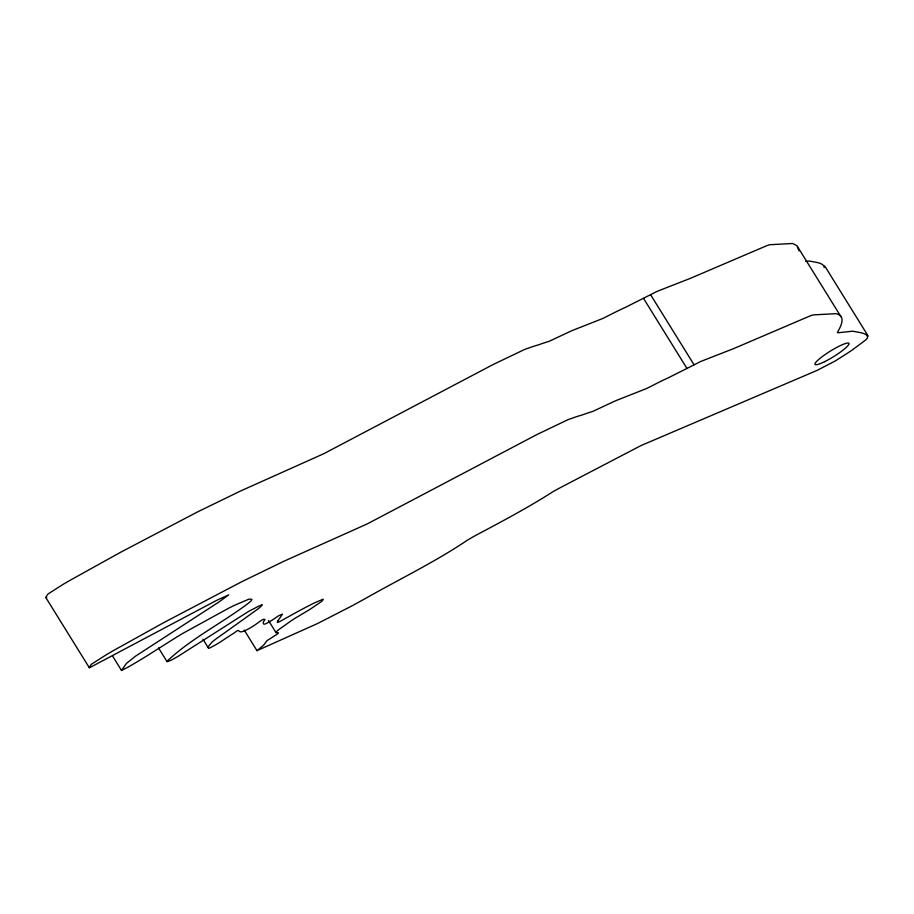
<?xml version="1.0" encoding="UTF-8"?>
<svg xmlns="http://www.w3.org/2000/svg" width="914" height="914" viewBox="0 0 914 914"><rect width="100%" height="100%" fill="white"/><g stroke="black" fill="none" stroke-linecap="round" stroke-linejoin="round"><path stroke-width="1.37" d="M45.791 597.516L89.298 667.688A3.622 0.583 -31.8 0 0 89.652 667.666L216.652 600.349L228.728 594.843L218.583 602.246L135.409 656.252L126.463 663.415A43.655 7.015 -31.8 0 0 125.824 664.272L121.482 670.453L127.64 667.38A69.121 11.117 -31.8 0 0 130.371 665.815L134.746 663.256A121.596 19.56 -31.8 0 0 144.846 657.166A106.218 17.08 -31.8 0 0 149.759 654.116L176.653 637.092A65.374 10.511 -31.8 0 1 182.823 633.379L228.511 608.29A65.831 10.591 -31.8 0 1 235.286 604.954L248.448 599.356A13.184 2.125 -31.8 0 1 249.636 599.093L251.956 599.367L251.167 600.761A12.305 1.977 -31.8 0 1 250.082 601.823A11.299 1.817 -31.8 0 1 248.654 603.023C222.079 623.177 190.763 638.635 166.794 661.519A10.648 1.714 -31.8 0 0 167.273 661.69L170.964 660.285A37.44 6.021 -31.8 0 0 172.712 659.36L175.579 657.794A21.193 3.405 -31.8 0 0 178.104 656.332L247.603 612.026A14.818 2.388 -31.8 0 1 250.539 610.403L257.325 606.885A16.315 2.628 -31.8 0 1 259.302 605.868L262.261 604.737L261.598 605.765A14.944 2.399 -31.8 0 1 260.559 606.793L260.25 607.079A12.259 1.977 -31.8 0 1 257.885 609.01L224.935 632.614A141.133 22.701 -31.8 0 0 221.565 634.956L218.812 636.909A53.058 8.534 -31.8 0 0 216.447 638.612L213.373 640.965A10.934 1.759 -31.8 0 0 212.139 642.039L208.849 645.867A23.604 3.793 -31.8 0 0 208.483 646.529L208.243 647.432A74.137 11.928 -31.8 0 0 208.243 647.843L208.815 648.3A3.93 0.628 -31.8 0 0 209.466 648.106L214.219 645.65A38.537 6.192 -31.8 0 0 215.693 644.804L218.183 643.342A11.322 1.817 -31.8 0 0 219.509 642.519L221.348 641.331A63.797 10.26 -31.8 0 0 224.227 639.423A40.947 6.581 -31.8 0 0 225.198 638.772L230.934 634.99A47.574 7.655 -31.8 0 1 234.327 632.888C240.69 627.61 237.126 632.694 242.073 631.711A15.332 2.468 -31.8 0 0 243.912 631.06A16.029 2.582 -31.8 0 0 244.861 630.671L246.3 630.009A10.717 1.725 -31.8 0 0 248.345 628.958L250.013 628.021A14.807 2.376 -31.8 0 0 253.395 625.964L255.874 624.319A8.74 1.405 -31.8 0 0 257.108 623.417C259.142 622.24 263.198 618.104 264.934 619.486A20.257 3.256 -31.8 0 1 264.523 620.309C263.335 621.12 262.307 624.673 264.706 624.136A4.878 0.788 -31.8 0 0 265.643 623.794L268.419 622.365A10.294 1.657 -31.8 0 0 270.03 621.429L271.092 620.777A13.436 2.159 -31.8 0 0 273.046 619.521L275.857 617.578A8.329 1.337 -31.8 0 1 276.885 616.881A9.608 1.542 -31.8 0 1 279.216 615.442L282.46 614.128L279.398 618.675A95.604 15.378 -31.8 0 1 278.907 619.384L277.845 621.029M799.053 250.893L796.905 245.695L792.986 243.627A23.136 3.725 -31.8 0 0 792.358 243.512L769.794 244.724A31.659 5.096 -31.8 0 0 767.189 245.512L690.881 278.13A72.606 11.676 -31.8 0 1 687.557 279.444L657.246 291.315L625.359 307.378A105.041 16.898 -31.8 0 0 621.451 309.195A106.995 17.206 -31.8 0 0 617.567 311.057L615.168 312.234A64.506 10.374 -31.8 0 0 612.026 313.81L605.354 317.215A47.665 7.666 -31.8 0 1 602.36 318.655L573.124 330.183A61.444 9.883 -31.8 0 0 567.183 332.867L549.862 340.979A20.554 3.302 -31.8 0 1 548.469 341.505L545.144 342.567A73.874 11.882 -31.8 0 0 543.442 343.127L539.317 344.555A66.871 10.751 -31.8 0 1 537.512 345.138L535.067 345.869A72.914 11.722 -31.8 0 0 533.685 346.303L526.373 348.817A42.432 6.821 -31.8 0 0 523.653 349.913L493.457 364.366L323.716 453.744L240.256 491.138L197.755 511.806L120.34 552.41L69.83 580.459A140.31 22.564 -31.8 0 0 63.706 584L48.111 593.94A11.893 1.908 -31.8 0 0 47.539 594.568A11.265 1.817 -31.8 0 0 47.322 594.877L45.723 597.47A3.622 0.583 -31.8 0 0 46.146 597.505L46.831 597.276M824.234 267.528C824.108 262.604 814.283 262.181 809.815 261.118A60.667 9.757 -31.8 0 0 808.616 261.084L805.805 261.381M268.476 620.48L275.982 632.579A11.037 1.771 -31.8 0 0 276.851 632.694A10.065 1.622 -31.8 0 0 277.262 632.602L278.427 632.774A6.775 1.085 -31.8 0 1 277.993 633.333L277.273 634.019A4.067 0.651 -31.8 0 1 276.325 634.739L266.979 640.668L263.575 645.215L256.983 650.665L317.649 623.485L351.639 606.051A235.104 37.805 -31.8 0 0 369.782 596.031C402.617 577.591 436.207 561.185 467.545 540.094A73.943 11.893 -31.8 0 1 475.143 535.695C501.569 521.677 527.835 507.773 553.061 491.652A88.372 14.213 -31.8 0 1 560.031 487.813L640.988 445.575L817.196 370.353L835.327 360.916L847.187 353.375A49.973 8.032 -31.8 0 0 852.179 350.051L865.581 340.042A22.53 3.622 -31.8 0 0 867.34 338.191C869.271 332.924 857.343 332.33 853.322 331.291A60.667 9.757 -31.8 0 0 852.122 331.256L838.161 332.753A19.651 3.165 -31.8 0 1 837.418 332.41C840.583 326.789 846.501 316.313 836.493 313.799A23.136 3.725 -31.8 0 0 835.853 313.685L813.3 314.884A31.659 5.096 -31.8 0 0 810.684 315.673L734.376 348.303A72.606 11.676 -31.8 0 1 731.063 349.616L700.741 361.476L668.865 377.539A105.041 16.898 -31.8 0 0 664.946 379.367A106.995 17.206 -31.8 0 0 661.073 381.218L658.674 382.406A64.506 10.374 -31.8 0 0 655.532 383.983L648.86 387.387A47.665 7.666 -31.8 0 1 645.867 388.827L616.619 400.343A61.444 9.883 -31.8 0 0 610.689 403.04L593.369 411.14A20.554 3.302 -31.8 0 1 591.964 411.677L588.639 412.728A73.874 11.882 -31.8 0 0 586.948 413.299L582.824 414.728A66.871 10.751 -31.8 0 1 581.007 415.31L578.562 416.041A72.914 11.722 -31.8 0 0 577.18 416.464L569.868 418.989A42.432 6.821 -31.8 0 0 567.16 420.074L536.964 434.527L367.222 523.916L283.763 561.31L241.262 581.967L163.846 622.583L113.336 650.631A140.31 22.564 -31.8 0 0 107.201 654.173L91.606 664.112A11.893 1.908 -31.8 0 0 91.046 664.741A11.265 1.817 -31.8 0 0 90.817 665.038L89.218 667.643M121.482 670.453L112.548 655.966M824.714 265.963L868.22 336.124M797.556 246.677L841.051 316.838M650.574 294.685L694.08 364.846M643.559 298.432L687.065 368.605M244.232 630.1L256.983 650.665M202.988 639.252L208.232 647.718M158.51 647.912L166.759 661.21M275.937 632.511L276.085 631.962A5.301 0.857 -31.8 0 1 276.611 631.391L278.187 630.066A11.722 1.885 -31.8 0 1 279.364 629.175L285.008 625.222A22.005 3.542 -31.8 0 0 286.345 624.251L288.755 622.491A20.234 3.256 -31.8 0 1 290.652 621.166L291.383 620.663A24.381 3.919 -31.8 0 1 294.719 618.481L303.265 613.374A47.882 7.7 -31.8 0 0 305.322 612.151A52.098 8.375 -31.8 0 0 310.509 608.975L320.825 602.029A8.397 1.348 -31.8 0 0 321.922 601.092A9.037 1.451 -31.8 0 0 322.722 600.292L323.11 599.218L314.142 603.011A192.603 30.973 -31.8 0 0 308.281 606.005L300.352 610.164A70.001 11.254 -31.8 0 0 296.056 612.506L279.718 621.611L277.33 622.491L277.536 621.554A50.441 8.112 -31.8 0 0 277.845 621.029M824.611 361.67A19.948 3.21 -31.8 0 0 848.969 343.424A19.948 3.21 -31.8 0 0 822.371 356.517A19.948 3.21 -31.8 0 0 824.611 361.67"/></g></svg>
